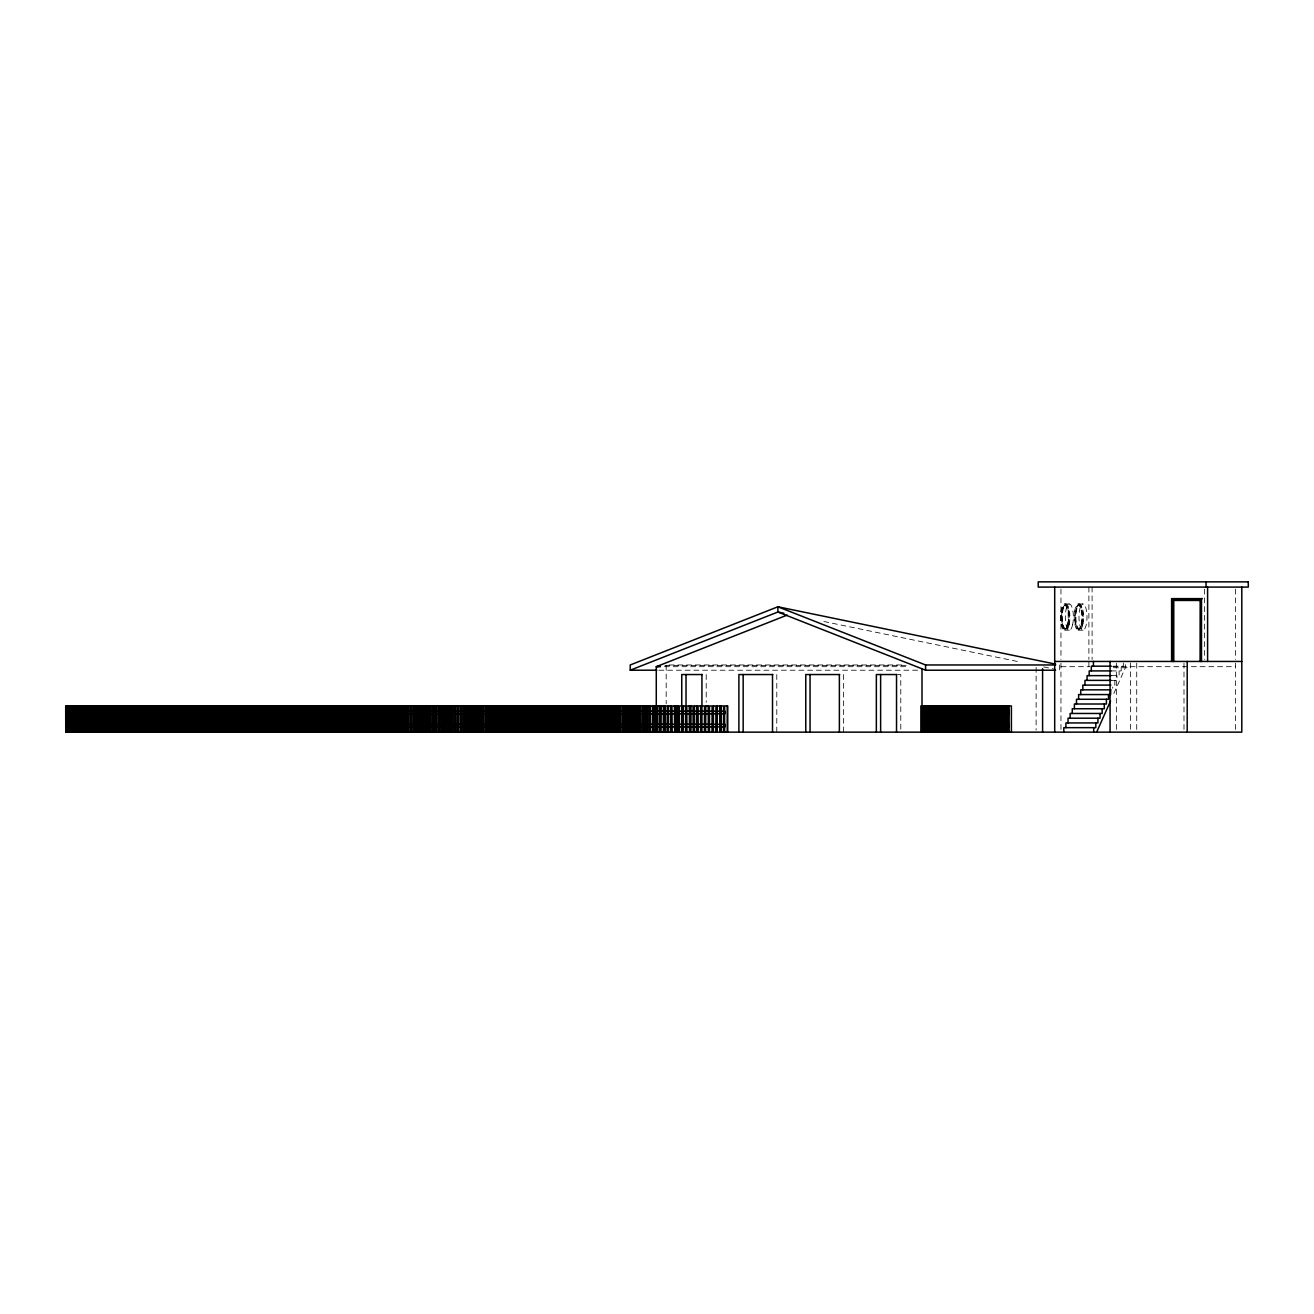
<?xml version="1.0" encoding="UTF-8"?>
<svg xmlns="http://www.w3.org/2000/svg" width="1314" height="1314" viewBox="0 0 1314 1314"><rect width="100%" height="100%" fill="white"/><g stroke="black" fill="none" stroke-linecap="round" stroke-linejoin="round"><path stroke-width="0.75" stroke-dasharray="5 3.75" d="M1113.878 693.496L1125.359 667.742L1125.359 661.451M664.933 665.508L907.35 665.344M1064.619 603.997L1069.35 603.997M1078.252 603.997L1082.999 603.997A13.091 4.024 -90 0 1 1086.464 623.624A13.091 4.024 -90 0 1 1079.517 623.624A13.091 4.024 -90 0 1 1082.999 603.997M1064.619 605.294A11.777 3.614 -90 0 1 1067.756 622.967A11.777 3.614 -90 0 1 1061.482 622.967A11.777 3.614 -90 0 1 1064.619 605.294L1065.868 605.294A11.777 3.614 -90 0 1 1068.988 622.967A11.777 3.614 -90 0 1 1062.73 622.967A11.777 3.614 -90 0 1 1065.868 605.294M1078.252 605.294L1079.5 605.294A11.777 3.614 -90 0 1 1082.637 622.967A11.777 3.614 -90 0 1 1076.363 622.967A11.777 3.614 -90 0 1 1079.5 605.294M1064.619 628.864L1065.868 628.864M1078.252 628.864L1079.5 628.864M1064.619 630.178L1069.35 630.178M1078.252 630.178L1082.999 630.178M669.072 664.966L904.229 664.966M1113.237 666.182L1123.322 666.182L1123.322 663.028M664.457 666.691L905.642 666.691M1060.956 666.691L1089.635 666.691M1112.597 666.691L1235.521 666.691M1113.401 667.742L1130.467 667.742M658.856 670.206L920.588 670.206M1111.118 670.912L1121.203 670.912L1121.203 666.182M897.938 674.542L900.78 674.542L900.78 732.144M1111.003 675.642L1119.101 675.642L1119.101 670.912M1111.003 680.373L1116.982 680.373L1116.982 675.642M823.862 621.506L1019.68 661.944M1043.645 666.904L1055.635 669.384M1235.521 589.115L1235.521 659.447M1235.521 663.192L1235.521 730.124M1204.38 589.115L1204.38 659.447M1183.996 663.192L1183.996 730.124M1136.725 663.192L1136.725 730.124M1130.467 663.028L1130.467 730.124M1116.342 663.192L1116.342 730.124M1114.863 680.373L1114.863 685.103L1112.744 685.103L1112.744 688.257M1092.098 587.095L1092.098 659.447M1088.895 587.095L1088.895 659.447M1088.895 661.451L1088.895 667.512M1060.956 589.115L1060.956 659.447M1060.956 663.192L1060.956 730.124M1059.642 664.966L1059.642 670.206M1036.122 667.381L1036.122 730.108M843.637 674.542L843.637 732.144M776.788 674.542L776.788 732.144M706.209 674.542L706.209 702.349M666.182 665.344L666.182 703.795M1068.233 623.723A11.777 3.614 -90 0 0 1065.506 605.327A11.777 3.614 -90 0 0 1061.975 622.195A11.777 3.614 -90 0 0 1068.233 623.723M1067.904 624.626A13.091 4.024 -90 0 0 1064.981 604.046A13.091 4.024 -90 0 0 1060.973 622.59A13.091 4.024 -90 0 0 1067.904 624.626M1069.153 624.626A13.091 4.024 -90 0 0 1066.229 604.046A13.091 4.024 -90 0 0 1062.221 622.59A13.091 4.024 -90 0 0 1069.153 624.626M1081.865 623.723A11.777 3.614 -90 0 0 1079.155 605.327A11.777 3.614 -90 0 0 1075.624 622.195A11.777 3.614 -90 0 0 1081.865 623.723M1081.537 624.626A13.091 4.024 -90 0 0 1078.613 604.046A13.091 4.024 -90 0 0 1074.606 622.59A13.091 4.024 -90 0 0 1081.537 624.626M1081.208 623.871A11.777 3.614 -90 0 0 1078.58 605.343A11.777 3.614 -90 0 0 1074.967 622.031A11.777 3.614 -90 0 0 1081.208 623.871M1082.982 623.624A13.091 4.024 -90 0 0 1079.5 603.997A13.091 4.024 -90 0 0 1076.018 623.624A13.091 4.024 -90 0 0 1082.982 623.624M1072.635 624.626A13.091 4.024 -90 0 0 1069.711 604.046A13.091 4.024 -90 0 0 1065.703 622.59A13.091 4.024 -90 0 0 1072.635 624.626"/><path stroke-width="1.5" d="M1096.664 732.144L1110.593 700.855M1055.635 664.145L777.904 606.772L630.227 664.966L630.227 670.206L777.904 612.012L783.9 613.244M787.234 615.067L656.277 666.691L656.277 705.552M659.989 666.182L656.277 666.691L660.367 666.691M1202.31 598.626L1171.612 598.626L1171.612 661.451M1201.062 599.923L1172.86 599.923L1172.86 661.451M1200.405 600.449L1173.763 600.449L1173.763 661.451M1054.699 661.451L1241.796 661.451M1055.569 670.206L925.582 670.206L777.904 612.012L777.904 606.772L925.582 664.966L1055.569 664.966M1111.365 666.182L1091.31 666.182L1091.31 670.912M630.227 670.206L656.803 670.206M1111.25 670.912L1089.191 670.912L1089.191 675.642M702.169 674.542L681.752 674.542L681.752 732.144M772.829 674.542L738.895 674.542L738.895 732.144M839.695 674.542L805.778 674.542L805.778 732.144M896.756 674.542L876.356 674.542L876.356 732.144M1111.118 675.642L1087.072 675.642L1087.072 680.373M1111.003 680.373L1084.97 680.373L1084.97 685.103M1110.872 685.103L1082.851 685.103L1082.851 689.834M1110.757 689.834L1080.732 689.834L1080.732 694.564M283.446 705.963L268.286 705.963L268.286 732.144L283.446 732.144M307.821 705.963L318.481 705.963L318.481 732.144L307.821 732.144M338.716 705.963L341.377 705.963M377.348 705.963L380.009 705.963L379.927 732.144M395.465 705.963L392.787 705.963L392.886 732.144M408.243 705.963L410.921 705.963M423.699 705.963L426.36 705.963L426.278 732.144M461.132 705.963L458.356 705.963L458.356 732.144L461.132 732.144M473.911 705.963L476.588 705.963M492.027 732.144L489.366 732.144L489.366 705.963L492.027 705.963M516.402 705.963L519.079 705.963L518.981 732.144L516.402 732.144M527.998 705.963L530.659 705.963M642.677 732.144L642.677 705.963L573.676 705.963L573.676 732.144L1241.796 732.144L1241.796 587.095M646.554 705.963L643.334 705.963L643.334 732.144M661.041 705.963L663.652 705.963L663.652 732.144M674.608 705.963L671.963 705.963L672.16 732.144M681.999 705.963L679.354 705.963L679.519 732.144M689.456 705.963L686.811 705.963L686.959 732.144M694.449 705.963L694.449 732.144L694.301 705.963L696.962 705.963L696.962 732.144M701.857 705.963L704.534 705.963L704.386 732.144M705.651 705.963L708.328 705.963M717.214 705.963L717.214 732.144L717.099 705.963L719.76 705.963M66.85 711.186L724.967 711.186L724.885 713.814L66.85 713.814M1009.103 711.186L923.167 711.186L923.167 713.814L1009.103 713.814M66.85 724.277L724.967 724.277L724.967 726.905L66.85 726.905M1009.103 724.277L923.167 724.277L923.167 726.905L1009.103 726.905M338.716 732.144L341.377 732.144M377.348 732.144L380.009 732.144M392.787 732.144L395.465 732.144M410.921 732.144L408.243 732.144L408.326 705.963L408.342 732.144M426.36 732.144L423.699 732.144L423.896 705.963M441.947 732.144L439.155 732.144L439.155 705.963L441.947 705.963L441.816 732.144M473.911 732.144L476.588 732.144M527.998 732.144L530.659 732.144M539.578 732.144L550.09 732.144L550.09 705.963L539.578 705.963L539.676 732.144M1207.599 587.095L1207.599 661.451M1206.071 581.856L1206.071 587.095M1201.505 598.626L1201.505 661.451M1200.668 599.923L1200.668 661.451M1200.257 599.923L1200.175 661.451M1187.199 661.451L1187.199 732.144M1173.254 599.923L1173.254 661.451M1110.626 689.834L1110.626 694.564L1078.613 694.564L1078.613 699.278M1110.067 661.451L1110.067 732.144M1108.507 694.564L1108.507 699.278L1076.495 699.278L1076.495 704.008M1106.404 699.278L1106.404 704.008L1074.392 704.008L1074.392 708.739M1104.286 704.008L1104.286 708.739L1072.273 708.739L1072.273 713.469M1102.167 708.739L1102.167 713.469L1070.154 713.469L1070.154 718.2M1100.048 713.469L1100.048 718.2L1068.036 718.2L1068.036 722.93M1097.929 718.2L1097.929 722.93L1065.917 722.93L1065.917 727.66M1095.827 722.93L1095.827 727.66L1063.814 727.66L1063.814 732.144M1093.708 727.66L1093.708 732.144M1093.429 661.451L1093.429 666.182M1054.699 587.095L1054.699 732.144M1042.593 668.727L1042.593 732.144M1011.402 732.144L1011.402 705.963L920.868 705.963L920.868 732.144M1009.168 705.963L1009.168 732.144M1008.774 711.186L1008.774 713.814M1008.774 724.277L1008.774 726.905M1008.052 705.963L1008.052 732.144M1007.822 705.963L1007.592 732.144M1006.705 705.963L1006.705 732.144M1006.245 705.963L1006.245 732.144M1006.064 705.963L1006.064 732.144M1005.621 705.963L1005.621 732.144M1004.734 705.963L1004.734 732.144M1004.274 705.963L1004.093 732.144M1003.65 705.963L1003.65 732.144M1002.746 705.963L1002.746 732.144M1002.303 705.963L1002.122 732.144M1001.679 705.963L1001.679 732.144M1000.775 705.963L1000.775 732.144M1000.332 705.963L1000.332 732.144M1000.151 705.963L1000.151 732.144M999.708 705.963L999.708 732.144M998.804 705.963L998.804 732.144M998.361 705.963L998.361 732.144M998.18 705.963L998.18 732.144M997.72 705.963L997.72 732.144M996.833 705.963L996.833 732.144M996.39 705.963L996.39 732.144M996.193 705.963L996.193 732.144M995.749 705.963L995.749 732.144M994.862 705.963L994.862 732.144M994.222 705.963L994.402 732.144M993.778 705.963L993.778 732.144M992.875 705.963L992.875 732.144M992.431 705.963L992.251 732.144M991.807 705.963L991.807 732.144M990.904 705.963L990.904 732.144M990.46 705.963L990.46 732.144M990.28 705.963L990.28 732.144M989.836 705.963L989.836 732.144M988.933 705.963L988.933 732.144M988.489 705.963L988.489 732.144M988.309 705.963L988.309 732.144M987.849 705.963L987.849 732.144M986.962 705.963L986.962 732.144M986.518 705.963L986.518 732.144M986.338 705.963L986.338 732.144M985.878 705.963L985.878 732.144M984.991 705.963L984.991 732.144M984.35 705.963L984.531 732.144M983.907 705.963L983.907 732.144M983.02 705.963L983.02 732.144M982.56 705.963L982.56 732.144M982.379 705.963L982.379 732.144M981.936 705.963L981.936 732.144M981.032 705.963L981.032 732.144M980.589 705.963L980.589 732.144M980.408 705.963L980.408 732.144M979.965 705.963L979.965 732.144M979.061 705.963L979.061 732.144M977.977 705.963L977.977 732.144M977.09 705.963L977.09 732.144M976.647 705.963L976.466 732.144M976.006 705.963L976.006 732.144M975.119 705.963L975.119 732.144M974.479 705.963L974.659 732.144M974.035 705.963L974.035 732.144M973.148 705.963L973.148 732.144M972.689 705.963L972.689 732.144M972.508 705.963L972.508 732.144M972.064 705.963L972.064 732.144M971.161 705.963L971.161 732.144M970.718 705.963L970.718 732.144M970.537 705.963L970.537 732.144M970.093 705.963L970.093 732.144M969.19 705.963L969.19 732.144M968.106 705.963L968.106 732.144M967.219 705.963L967.219 732.144M966.776 705.963L966.595 732.144M966.135 705.963L966.135 732.144M965.248 705.963L965.248 732.144M964.607 705.963L964.788 732.144M964.164 705.963L964.164 732.144M963.277 705.963L963.277 732.144M962.817 705.963L962.817 732.144M962.636 705.963L962.636 732.144M962.193 705.963L962.193 732.144M961.29 705.963L961.29 732.144M960.846 705.963L960.846 732.144M960.665 705.963L960.665 732.144M960.222 705.963L960.222 732.144M959.319 705.963L959.319 732.144M958.875 705.963L958.875 732.144M958.694 705.963L958.694 732.144M958.251 705.963L958.251 732.144M957.348 705.963L957.348 732.144M956.904 705.963L956.723 732.144M956.264 705.963L956.264 732.144M955.377 705.963L955.377 732.144M954.752 705.963L954.933 732.144M954.293 705.963L954.293 732.144M953.406 705.963L953.406 732.144M952.322 705.963L952.322 732.144M951.418 705.963L951.418 732.144M950.975 705.963L950.975 732.144M950.794 705.963L950.794 732.144M950.351 705.963L950.351 732.144M949.447 705.963L949.447 732.144M949.004 705.963L949.004 732.144M948.823 705.963L948.823 732.144M948.38 705.963L948.38 732.144M947.476 705.963L947.476 732.144M947.033 705.963L946.852 732.144M946.392 705.963L946.392 732.144M945.505 705.963L945.505 732.144M945.062 705.963L945.062 732.144M944.881 705.963L944.881 732.144M944.421 705.963L944.421 732.144M943.534 705.963L943.534 732.144M942.45 705.963L942.45 732.144M941.563 705.963L941.563 732.144M941.103 705.963L941.103 732.144M940.923 705.963L940.923 732.144M940.479 705.963L940.479 732.144M939.576 705.963L939.576 732.144M939.132 705.963L938.952 732.144M938.508 705.963L938.508 732.144M937.605 705.963L937.605 732.144M936.981 705.963L937.161 732.144M936.521 705.963L936.521 732.144M935.634 705.963L935.634 732.144M935.19 705.963L935.19 732.144M935.01 705.963L935.01 732.144M934.55 705.963L934.55 732.144M933.663 705.963L933.663 732.144M933.203 705.963L933.203 732.144M933.022 705.963L933.022 732.144M932.579 705.963L932.579 732.144M931.692 705.963L931.692 732.144M931.232 705.963L931.232 732.144M931.051 705.963L931.051 732.144M930.608 705.963L930.608 732.144M929.704 705.963L929.704 732.144M929.261 705.963L929.08 732.144M928.637 705.963L928.637 732.144M927.733 705.963L927.733 732.144M927.109 705.963L927.29 732.144M926.649 705.963L926.649 732.144M925.762 705.963L925.762 732.144M925.582 664.966L925.582 670.206M925.319 705.963L925.319 732.144M925.138 705.963L925.138 732.144M924.678 705.963L924.678 732.144M923.791 705.963L923.791 732.144M923.331 705.963L923.331 732.144M922.214 705.963L922.214 732.144M922.001 668.727L922.001 732.144M896.526 674.542L896.526 732.144M880.626 674.542L880.626 732.144M839.367 674.542L839.367 732.144M810.048 674.542L810.048 732.144M772.517 674.542L772.517 732.144M743.166 674.542L743.166 732.144M727.759 732.144L727.759 705.963L724.638 705.963L724.638 732.144M727.2 705.963L727.2 732.144M723.472 732.144L723.587 705.963L720.91 705.963L720.91 732.144M721.025 705.963L721.025 732.144M719.645 705.963L719.76 732.144M715.818 732.144L715.949 705.963L713.272 705.963L713.272 732.144M713.403 705.963L713.403 732.144M712.007 732.144L712.122 705.963L709.461 705.963L709.461 732.144M708.197 705.963L708.328 732.144M705.799 705.963L705.651 732.144M701.939 674.542L701.939 732.144M700.74 732.144L700.74 705.963L698.079 705.963L698.227 732.144M700.592 705.963L700.592 732.144M696.814 705.963L696.814 732.144M693.184 732.144L693.036 705.963L690.54 705.963L690.54 732.144M690.688 705.963L690.688 732.144M689.308 705.963L689.456 732.144M686.023 674.542L686.023 732.144M685.727 732.144L685.727 705.963L683.083 705.963L683.083 732.144M685.563 705.963L685.563 732.144M683.247 705.963L683.247 732.144M681.835 705.963L681.999 732.144M678.303 732.144L678.303 705.963L675.659 705.963L675.659 732.144M678.123 705.963L678.123 732.144M675.823 705.963L675.823 732.144M674.427 705.963L674.608 732.144M670.928 732.144L670.928 705.963L668.3 705.963L668.3 732.144M670.748 705.963L670.748 732.144M668.498 705.963L668.498 732.144M667.085 732.144L667.282 705.963L664.654 705.963L664.654 732.144M664.851 705.963L664.851 732.144M663.439 705.963L663.439 732.144M661.238 705.963L661.041 732.144M660.039 732.144L660.039 705.963L646.817 705.963L646.817 732.144M659.825 705.963L659.825 732.144M657.657 705.963L657.657 732.144M657.443 705.963L657.443 732.144M656.458 705.963L656.458 732.144M656.244 705.963L656.244 732.144M654.75 705.963L654.963 732.144M654.273 705.963L654.175 732.144L654.093 705.963M653.863 705.963L653.863 732.144M652.91 705.963L652.91 732.144M652.68 705.963L652.68 732.144M650.414 705.963L650.561 732.144M650.331 705.963L650.315 732.144M649.395 705.963L649.395 732.144M649.149 705.963L649.149 732.144M647.046 705.963L647.046 732.144M645.897 705.963L645.897 732.144M645.65 705.963L645.65 732.144M643.975 705.963L643.876 732.144M643.581 705.963L643.581 732.144M642.595 705.963L642.447 732.144M642.185 705.963L642.185 732.144M640.164 705.963L640.164 732.144M639.902 705.963L639.902 732.144M639.212 705.963L639.31 732.144M638.998 705.963L639.015 732.144M638.752 705.963L638.785 732.144M638.489 705.963L638.292 732.144M638.144 705.963L638.029 732.144M636.748 705.963L636.748 732.144M636.485 705.963L636.485 732.144M635.664 705.963L635.664 732.144M635.385 705.963L635.385 732.144M633.989 705.963L633.989 732.144L633.759 705.963M633.43 732.144L633.463 705.963L633.151 732.144M633.052 705.963L633.052 732.144M632.543 705.963L632.773 732.144M632.33 705.963L632.33 732.144M632.034 705.963L632.067 732.144M631.82 705.963L631.837 732.144M631.574 705.963L631.574 732.144M630.129 705.963L630.129 732.144M629.849 705.963L629.849 732.144M629.045 705.963L629.045 732.144M628.749 705.963L628.749 732.144M627.386 705.963L627.386 732.144M627.172 705.963L627.172 732.144M626.877 705.963L626.877 732.144L626.581 705.963M626.269 705.963L626.482 732.144M625.973 705.963L625.973 732.144M625.858 705.963L625.809 732.144M625.546 705.963L625.513 732.144M625.349 705.963L625.349 732.144M624.906 705.963L625.037 732.144M623.69 705.963L623.69 732.144M623.378 705.963L623.378 732.144M622.639 705.963L622.639 732.144M622.327 705.963L622.327 732.144M620.553 705.963L620.553 732.144M620.241 705.963L620.241 732.144M619.83 705.963L619.83 732.144M619.535 732.144L619.485 705.963L619.206 732.144M618.976 705.963L618.976 732.144M618.763 705.963L618.763 732.144M618.401 705.963L618.401 732.144M618.253 705.963L618.253 732.144M617.892 705.963L617.892 732.144M617.679 705.963L617.498 732.144M617.301 705.963L617.301 732.144M617.169 705.963L617.169 732.144M616.808 705.963L616.808 732.144M616.512 705.963L616.562 732.144M615.691 705.963L615.691 732.144M614.525 705.963L614.525 732.144M614.18 705.963L614.18 732.144M613.539 705.963L613.539 732.144M613.178 705.963L613.178 732.144M611.601 705.963L611.601 732.144M611.24 705.963L611.24 732.144M610.665 705.963L610.665 732.144M610.287 705.963L610.287 732.144M608.776 705.963L608.776 732.144M608.415 705.963L608.415 732.144M607.856 705.963L607.856 732.144M607.479 705.963L607.479 732.144M606.033 705.963L606.033 732.144M605.655 705.963L605.655 732.144M605.13 705.963L605.13 732.144M604.752 705.963L604.752 732.144M603.372 705.963L603.372 732.144M602.995 705.963L602.995 732.144M602.518 705.963L602.518 732.144M602.108 705.963L602.108 732.144M600.827 705.963L600.827 732.144M600.416 705.963L600.416 732.144M600.022 705.963L600.022 732.144M599.611 705.963L599.611 732.144M598.396 705.963L598.396 732.144M597.985 705.963L597.985 732.144M597.607 705.963L597.607 732.144M597.18 705.963L597.18 732.144M596.063 705.963L596.063 732.144M595.636 705.963L595.636 732.144M595.324 705.963L595.324 732.144M594.881 705.963L594.881 732.144M593.846 705.963L593.846 732.144M593.419 705.963L593.419 732.144L593.14 705.963M592.942 705.963L592.942 732.144M592.811 705.963L592.696 732.144M592.433 705.963L592.433 732.144M592.203 705.963L592.203 732.144M591.76 705.963L591.76 732.144M591.316 705.963L591.316 732.144M591.086 705.963L591.086 732.144M590.61 705.963L590.627 732.144M590.249 705.963L590.249 732.144M590.035 705.963L590.035 732.144M589.789 705.963L589.674 732.144M589.526 705.963L589.329 732.144L589.181 705.963M588.984 705.963L588.984 732.144M588.475 705.963L588.688 732.144M587.933 705.963L588.13 732.144M586.882 705.963L586.882 732.144M586.225 705.963L586.225 732.144M585.206 705.963L585.206 732.144M584.648 705.963L584.648 732.144M584.139 705.963L584.172 732.144M583.662 705.963L583.662 732.144M583.186 705.963L583.186 732.144M582.25 705.963L582.25 732.144M581.872 705.963L581.872 732.144M581.379 705.963L581.478 732.144M580.969 705.963L580.969 732.144M580.689 705.963L580.689 732.144M580.328 705.963L580.328 732.144M580.197 705.963L580.197 732.144M579.835 705.963L579.835 732.144M579.638 705.963L579.638 732.144M579.326 705.963L579.326 732.144M579.146 705.963L579.146 732.144M578.817 705.963L578.718 732.144M578.439 705.963L578.439 732.144M578.209 705.963L578.209 732.144M577.914 705.963L577.914 732.144M577.667 705.963L577.667 732.144M577.404 705.963L577.404 732.144M577.027 705.963L577.224 732.144M576.715 705.963L576.715 732.144M576.501 705.963L576.501 732.144M575.614 705.963L575.68 732.144M575.45 705.963L575.565 732.144M575.318 705.963L575.236 732.144M574.941 705.963L574.924 732.144M574.349 705.963L574.448 732.144M574.087 705.963L574.087 732.144M572.871 705.963L573.052 732.144M571.639 705.963L571.639 732.144M571.229 705.963L571.229 732.144M570.818 705.963L570.818 732.144M570.49 705.963L570.572 732.144M569.159 705.963L569.159 732.144M568.748 705.963L568.748 732.144M568.321 705.963L568.321 732.144M567.927 705.963L567.927 732.144M566.646 705.963L566.646 732.144M565.398 705.963L565.398 732.144M564.1 705.963L564.1 732.144M563.706 705.963L563.706 732.144M563.246 705.963L563.246 732.144M562.852 705.963L562.852 732.144M561.538 705.963L561.538 732.144M561.127 705.963L561.127 732.144M560.667 705.963L560.667 732.144M560.273 705.963L560.273 732.144M558.926 705.963L558.926 732.144M557.662 705.963L557.662 732.144M556.298 705.963L556.298 732.144M555.921 705.963L555.921 732.144M555.428 705.963L555.428 732.144M555.034 705.963L555.034 732.144M553.654 705.963L553.654 732.144M553.26 705.963L553.26 732.144M552.751 705.963L552.751 732.144M552.373 705.963L552.373 732.144M550.977 705.963L550.977 732.144M549.712 705.963L549.712 732.144M548.283 705.963L548.283 732.144M547.905 705.963L547.905 732.144M547.363 705.963L547.363 732.144M546.985 705.963L546.985 732.144M545.54 705.963L545.54 732.144M545.162 705.963L545.162 732.144M544.62 705.963L544.62 732.144M544.259 705.963L544.259 732.144M543.438 705.963L543.536 732.144M542.781 705.963L542.781 732.144M542.419 705.963L542.255 732.144L542.156 705.963M541.861 705.963L541.861 732.144M541.483 705.963L541.483 732.144M540.005 705.963L540.005 732.144M538.707 705.963L538.707 732.144M537.196 705.963L537.196 732.144M536.835 705.963L536.835 732.144M536.276 705.963L536.276 732.144M535.915 705.963L535.915 732.144L535.718 705.963M534.387 705.963L534.387 732.144M534.026 705.963L534.026 732.144M533.435 705.963L533.435 732.144M533.073 705.963L533.073 732.144M531.529 705.963L531.529 732.144M530.577 705.963L530.577 732.144M530.232 705.963L530.232 732.144M528.671 705.963L528.671 732.144M528.31 705.963L528.31 732.144M527.357 705.963L527.357 732.144M525.781 705.963L525.781 732.144M525.436 705.963L525.436 732.144M524.812 705.963L524.812 732.144M524.467 705.963L524.467 732.144M522.873 705.963L522.841 732.144M522.529 705.963L522.529 732.144M521.904 705.963L521.904 732.144M521.559 705.963L521.559 732.144M519.95 705.963L519.95 732.144M518.619 705.963L518.619 732.144M517.01 705.963L517.01 732.144M516.665 705.963L516.665 732.144M515.679 705.963L515.679 732.144M514.053 705.963L514.053 732.144M513.708 705.963L513.708 732.144M513.051 705.963L513.051 732.144M512.641 705.963L512.706 732.144M512.542 705.963L512.542 732.144M511.343 705.963L511.343 732.144M511.064 705.963L511.261 732.144M510.719 705.963L510.719 732.144M510.062 705.963L510.062 732.144M509.733 705.963L509.733 732.144M508.075 705.963L508.075 732.144M507.73 705.963L507.73 732.144M507.073 705.963L507.073 732.144M506.728 705.963L506.728 732.144M505.052 705.963L505.052 732.144M503.722 705.963L503.722 732.144M502.03 705.963L502.03 732.144M501.702 705.963L501.702 732.144M501.045 705.963L501.012 732.144M500.683 705.963L500.683 732.144M498.992 705.963L498.992 732.144M498.663 705.963L498.663 732.144M497.973 705.963L497.973 732.144M497.645 705.963L497.645 732.144M495.936 705.963L495.936 732.144M495.608 705.963L495.608 732.144M494.918 705.963L494.918 732.144M494.59 705.963L494.59 732.144M493.226 705.963L493.325 732.144M492.865 705.963L492.865 732.144M491.847 705.963L491.945 732.144M491.518 705.963L491.518 732.144M489.793 705.963L489.793 732.144M489.465 705.963L489.465 732.144M488.447 705.963L488.447 732.144M488.167 705.963L488.167 732.144M486.706 705.963L486.706 732.144M486.377 705.963L486.377 732.144M485.671 705.963L485.671 732.144M485.359 705.963L485.359 732.144M483.618 705.963L483.618 732.144M483.289 705.963L483.289 732.144M482.583 705.963L482.583 732.144M482.254 705.963L482.254 732.144M480.513 705.963L480.513 732.144M480.185 705.963L480.185 732.144M479.479 705.963L479.479 732.144M479.167 705.963L479.167 732.144M477.409 705.963L477.409 732.144M476.374 705.963L476.374 732.144M476.046 705.963L476.046 732.144M474.288 705.963L474.288 732.144M473.976 705.963L474.009 732.144M472.941 732.144L472.728 705.963L472.629 732.144M471.168 705.963L471.168 732.144M470.855 705.963L470.855 732.144M470.133 705.963L470.133 732.144M469.821 705.963L469.821 732.144M468.047 705.963L468.047 732.144M467.735 705.963L467.735 732.144M467.012 705.963L467.012 732.144M466.7 705.963L466.7 732.144M466.289 705.963L466.191 732.144M464.992 705.963L464.893 732.144M464.614 705.963L464.614 732.144M463.891 705.963L463.891 732.144M463.579 705.963L463.579 732.144M461.805 705.963L461.805 732.144M460.754 705.963L460.754 732.144M460.442 705.963L460.442 732.144M458.668 705.963L458.553 732.144M457.305 705.963L457.173 732.144M455.531 705.963L455.531 732.144M455.219 705.963L455.219 732.144M454.496 705.963L454.496 732.144M454.184 705.963L454.184 732.144M452.394 705.963L452.394 732.144M452.082 705.963L452.082 732.144M451.359 705.963L451.359 732.144M451.047 705.963L451.047 732.144M450.833 705.963L450.833 732.144M450.735 705.963L450.735 732.144M449.536 705.963L449.454 732.144M449.257 705.963L449.257 732.144M448.945 705.963L448.945 732.144M448.222 705.963L448.222 732.144M447.91 705.963L447.91 732.144M446.136 705.963L446.136 732.144M445.807 705.963L445.807 732.144M445.085 705.963L445.085 732.144M444.773 705.963L444.773 732.144M441.635 705.963L441.718 732.144M439.862 705.963L439.862 732.144M439.549 705.963L439.549 732.144M438.498 705.963L438.498 732.144M436.724 705.963L436.724 732.144M436.412 705.963L436.412 732.144M435.673 705.963L435.673 732.144M435.361 705.963L435.361 732.144M433.587 705.963L433.587 732.144M433.275 705.963L433.275 732.144M432.552 705.963L432.552 732.144M432.224 705.963L432.224 732.144M430.466 705.963L430.466 732.144M430.138 705.963L430.138 732.144M429.415 705.963L429.415 732.144M429.103 705.963L429.103 732.144M427.559 705.963L427.658 732.144M427.329 705.963L427.329 732.144M425.966 705.963L425.966 732.144M424.208 705.963L424.208 732.144M422.845 705.963L422.845 732.144M422.5 705.963L422.5 732.144M421.088 705.963L421.088 732.144M420.776 705.963L420.776 732.144M420.053 705.963L420.053 732.144M419.724 705.963L419.724 732.144M417.967 705.963L417.967 732.144M417.655 705.963L417.655 732.144M416.932 705.963L416.932 732.144M416.604 705.963L416.604 732.144M416.062 705.963L416.062 732.144M415.98 705.963L415.98 732.144M414.846 705.963L414.846 732.144M414.534 705.963L414.534 732.144M413.811 705.963L413.811 732.144M413.499 705.963L413.499 732.144M411.742 705.963L411.742 732.144M410.707 705.963L410.707 732.144M410.395 705.963L410.395 732.144M408.638 705.963L408.638 732.144M407.291 705.963L407.291 732.144M407.061 705.963L407.061 732.144M406.962 705.963L406.962 732.144M405.55 705.963L405.55 732.144M405.221 705.963L405.221 732.144M404.515 705.963L404.515 732.144M404.186 705.963L404.186 732.144M402.445 705.963L402.445 732.144M402.133 705.963L402.133 732.144M401.427 705.963L401.427 732.144M401.099 705.963L401.099 732.144M400.622 705.963L400.524 732.144M399.357 705.963L399.325 732.144L399.045 705.963M398.339 705.963L398.339 732.144M398.011 705.963L398.011 732.144M396.286 705.963L396.286 732.144M395.251 705.963L395.251 732.144M394.939 705.963L394.939 732.144M393.215 705.963L393.215 732.144M391.851 705.963L391.851 732.144M391.605 705.963L391.506 732.144M390.143 705.963L390.143 732.144M389.815 705.963L389.815 732.144M389.026 705.963L389.125 732.144M388.796 705.963L388.796 732.144M387.088 705.963L387.088 732.144M386.759 705.963L386.759 732.144M386.07 705.963L386.07 732.144M385.741 705.963L385.741 732.144M384.033 705.963L384.033 732.144L383.704 705.963M383.015 705.963L383.015 732.144M382.686 705.963L382.686 732.144M381.306 732.144L381.306 705.963L380.994 732.144M379.647 705.963L379.647 732.144M377.956 705.963L377.956 732.144M377.611 705.963L377.611 732.144M376.609 705.963L376.609 732.144M374.917 705.963L374.917 732.144M374.589 705.963L374.589 732.144M373.915 705.963L373.915 732.144M373.587 705.963L373.587 732.144M371.911 705.963L371.911 732.144M371.566 705.963L371.566 732.144M370.909 705.963L370.909 732.144M370.564 705.963L370.564 732.144M368.889 705.963L368.889 732.144M368.561 705.963L368.561 732.144M367.904 705.963L367.904 732.144M367.559 705.963L367.559 732.144M365.9 705.963L365.9 732.144M364.569 705.963L364.569 732.144M362.91 705.963L362.91 732.144M362.565 705.963L362.565 732.144M361.892 705.963L361.908 732.144M361.58 705.963L361.58 732.144M360.611 705.963L360.693 732.144M359.921 705.963L359.921 732.144M359.593 705.963L359.593 732.144M358.936 705.963L358.936 732.144M358.591 705.963L358.591 732.144M358.131 705.963L358.131 732.144M356.965 705.963L356.965 732.144M356.62 705.963L356.62 732.144M355.979 705.963L355.979 732.144M355.634 705.963L355.634 732.144M353.992 705.963L353.992 732.144M352.678 705.963L352.678 732.144M351.052 705.963L351.052 732.144M350.707 705.963L350.707 732.144M350.395 705.963L350.296 732.144M350.066 705.963L350.066 732.144M349.721 705.963L349.721 732.144M349.113 705.963L349.015 732.144M348.111 705.963L348.111 732.144M347.767 705.963L347.767 732.144M347.142 705.963L347.142 732.144M346.781 705.963L346.781 732.144M346.535 705.963L346.535 732.144M346.436 705.963L346.436 732.144M345.188 705.963L345.188 732.144M344.843 705.963L344.843 732.144M344.235 705.963L344.235 732.144M343.874 705.963L343.874 732.144M342.281 705.963L342.281 732.144M341.312 705.963L341.312 732.144M340.967 705.963L340.967 732.144M339.373 705.963L339.373 732.144M339.028 705.963L339.028 732.144M338.059 705.963L338.059 732.144M336.483 705.963L336.483 732.144M336.138 705.963L336.138 732.144M335.53 705.963L335.53 732.144M335.169 705.963L335.169 732.144M334.955 705.963L334.856 732.144M333.247 705.963L333.247 732.144M332.639 705.963L332.639 732.144M332.294 705.963L332.294 732.144M330.734 705.963L330.734 732.144M329.42 705.963L329.42 732.144M327.876 705.963L327.876 732.144M327.514 705.963L327.514 732.144M326.94 705.963L326.94 732.144M326.578 705.963L326.578 732.144M325.034 705.963L325.034 732.144M324.673 705.963L324.673 732.144M324.098 705.963L324.098 732.144M323.737 705.963L323.737 732.144M322.209 705.963L322.209 732.144M321.848 705.963L321.848 732.144M321.289 705.963L321.289 732.144M320.912 705.963L320.912 732.144M319.499 705.963L319.401 732.144M318.202 705.963L318.119 732.144M316.608 705.963L316.608 732.144M316.247 705.963L316.247 732.144M315.672 705.963L315.541 732.144M315.294 705.963L315.294 732.144M314.26 705.963L314.342 732.144M313.8 705.963L313.8 732.144M313.438 705.963L313.438 732.144M312.88 705.963L312.88 732.144M312.518 705.963L312.518 732.144M311.04 705.963L311.04 732.144M310.662 705.963L310.662 732.144M310.104 705.963L310.104 732.144M309.743 705.963L309.743 732.144M308.264 705.963L308.264 732.144M307.903 705.963L307.903 732.144M306.983 705.963L306.983 732.144M305.521 705.963L305.521 732.144M305.16 705.963L305.16 732.144M304.618 705.963L304.618 732.144M304.24 705.963L304.24 732.144M302.795 705.963L302.795 732.144M302.417 705.963L302.417 732.144M301.892 705.963L301.892 732.144M301.514 705.963L301.514 732.144M300.085 705.963L300.085 732.144M298.804 705.963L298.804 732.144M297.375 705.963L297.375 732.144M296.997 705.963L296.997 732.144M296.488 705.963L296.488 732.144M296.093 705.963L296.093 732.144M294.697 705.963L294.697 732.144M294.303 705.963L294.303 732.144M293.794 705.963L293.794 732.144M293.416 705.963L293.416 732.144M292.02 705.963L292.02 732.144M290.755 705.963L290.755 732.144M289.359 705.963L289.359 732.144M288.981 705.963L288.981 732.144M288.489 705.963L288.489 732.144M288.095 705.963L288.095 732.144M286.715 705.963L286.715 732.144M286.337 705.963L286.337 732.144M285.844 705.963L285.844 732.144M285.45 705.963L285.45 732.144M284.103 705.963L284.103 732.144M283.249 705.963L283.249 732.144M282.855 705.963L282.855 732.144M281.508 705.963L281.508 732.144M281.114 705.963L281.114 732.144M280.638 705.963L280.638 732.144M280.243 705.963L280.243 732.144M278.913 705.963L278.913 732.144M278.519 705.963L278.519 732.144M278.042 705.963L278.042 732.144M277.648 705.963L277.648 732.144M276.334 705.963L276.334 732.144M275.94 705.963L275.94 732.144M275.464 705.963L275.464 732.144M275.069 705.963L275.069 732.144M273.772 705.963L273.772 732.144M273.361 705.963L273.361 732.144M272.918 705.963L272.918 732.144M272.507 705.963L272.507 732.144M271.21 705.963L271.21 732.144M270.815 705.963L270.815 732.144M270.372 705.963L270.372 732.144M269.978 705.963L269.978 732.144M268.68 705.963L268.68 732.144M267.448 705.963L267.448 732.144M266.167 705.963L266.167 732.144M265.773 705.963L265.773 732.144M265.346 705.963L265.346 732.144M264.935 705.963L264.935 732.144M263.671 705.963L263.671 732.144M263.276 705.963L263.276 732.144M262.849 705.963L262.849 732.144M262.439 705.963L262.439 732.144M261.19 705.963L261.19 732.144M259.958 705.963L259.958 732.144M258.727 705.963L258.727 732.144M258.316 705.963L258.316 732.144M257.922 705.963L257.922 732.144M257.692 705.963L257.511 732.144M256.279 705.963L256.312 732.144M255.869 705.963L255.869 732.144M255.474 705.963L255.474 732.144M255.064 705.963L255.064 732.144M253.865 705.963L253.865 732.144M252.633 705.963L252.633 732.144M251.45 705.963L251.45 732.144M251.04 705.963L251.04 732.144M250.645 705.963L250.645 732.144M250.235 705.963L250.235 732.144M249.052 705.963L249.052 732.144M248.642 705.963L248.642 732.144M248.264 705.963L248.264 732.144M247.837 705.963L247.837 732.144M246.671 705.963L246.671 732.144M246.26 705.963L246.26 732.144M245.899 705.963L245.899 732.144M245.472 705.963L245.472 732.144M244.716 705.963L244.815 732.144M244.322 705.963L244.322 732.144M243.895 705.963L243.895 732.144M243.533 705.963L243.533 732.144M243.123 705.963L243.123 732.144M241.973 705.963L241.973 732.144M240.774 705.963L240.774 732.144M239.657 705.963L239.657 732.144M239.23 705.963L239.23 732.144M238.885 705.963L238.885 732.144M238.458 705.963L238.458 732.144M237.358 705.963L237.358 732.144M236.931 705.963L236.931 732.144M236.586 705.963L236.586 732.144M236.159 705.963L236.159 732.144M235.075 705.963L235.075 732.144M234.516 705.963L234.648 732.144M234.319 705.963L234.418 732.144M233.892 705.963L233.892 732.144M232.808 705.963L232.808 732.144M232.381 705.963L232.381 732.144M232.036 705.963L232.036 732.144M231.609 705.963L231.609 732.144M230.541 705.963L230.541 732.144M229.359 705.963L229.359 732.144M228.308 705.963L228.308 732.144M227.88 705.963L227.88 732.144M227.568 705.963L227.568 732.144M227.125 705.963L227.125 732.144M226.09 705.963L226.09 732.144M225.647 705.963L225.647 732.144M225.351 705.963L225.351 732.144M224.924 705.963L224.924 732.144M223.889 705.963L223.889 732.144M223.446 705.963L223.446 732.144M223.166 705.963L223.166 732.144M222.723 705.963L222.723 732.144M221.705 705.963L221.705 732.144M221.278 705.963L221.278 732.144M220.982 705.963L220.982 732.144M220.555 705.963L220.555 732.144M219.537 705.963L219.537 732.144M219.11 705.963L219.11 732.144M218.83 705.963L218.83 732.144M218.387 705.963L218.387 732.144M217.401 705.963L217.401 732.144M216.958 705.963L216.958 732.144M216.695 705.963L216.695 732.144M216.252 705.963L216.252 732.144M215.266 705.963L215.266 732.144M214.133 705.963L214.133 732.144M213.164 705.963L213.164 732.144M212.72 705.963L212.72 732.144M212.457 705.963L212.457 732.144M212.014 705.963L212.014 732.144M211.078 705.963L211.078 732.144M209.928 705.963L209.928 732.144M208.992 705.963L208.992 732.144M208.548 705.963L208.548 732.144M208.318 705.963L208.318 732.144M207.858 705.963L207.858 732.144M206.939 705.963L206.939 732.144M206.495 705.963L206.495 732.144M206.265 705.963L206.265 732.144M205.822 705.963L205.822 732.144M204.902 705.963L204.902 732.144M204.458 705.963L204.458 732.144M204.228 705.963L204.228 732.144M203.604 705.963L203.785 732.144M203.522 705.963L203.522 732.144M202.882 705.963L202.882 732.144M202.438 705.963L202.225 732.144M201.765 705.963L201.765 732.144M200.894 705.963L200.894 732.144M200.434 705.963L200.434 732.144M200.221 705.963L200.221 732.144M199.744 705.963L199.777 732.144M199.662 705.963L199.662 732.144M198.907 705.963L198.907 732.144M198.447 705.963L198.447 732.144M198.25 705.963L198.25 732.144M197.79 705.963L197.79 732.144M196.936 705.963L196.936 732.144M196.492 705.963L196.492 732.144M196.295 705.963L196.295 732.144M195.835 705.963L195.885 732.144M194.998 705.963L194.998 732.144M194.538 705.963L194.538 732.144M194.357 705.963L194.357 732.144M193.897 705.963L193.897 732.144M193.059 705.963L193.059 732.144M192.616 705.963L192.435 732.144M191.975 705.963L191.926 732.144M191.154 705.963L191.154 732.144M190.53 705.963L190.694 732.144M190.07 705.963L190.07 732.144M189.265 705.963L189.265 732.144M188.805 705.963L188.805 732.144M188.641 705.963L188.641 732.144M188.181 705.963L188.181 732.144M187.393 705.963L187.393 732.144M186.309 705.963L186.309 732.144M185.537 705.963L185.537 732.144M184.453 705.963L184.453 732.144M183.697 705.963L183.697 732.144M183.089 705.963L183.237 732.144M182.63 705.963L182.63 732.144M181.874 705.963L181.874 732.144M181.414 705.963L181.414 732.144M181.266 705.963L181.266 732.144M180.806 705.963L180.806 732.144M180.067 705.963L180.067 732.144M179.607 705.963L179.607 732.144M179.476 705.963L179.476 732.144M179 705.963L179 732.144M178.277 705.963L178.277 732.144M177.702 705.963L177.817 732.144M177.226 705.963L177.226 732.144M176.519 705.963L176.519 732.144M176.043 705.963L175.928 732.144M175.468 705.963L175.468 732.144M174.762 705.963L174.762 732.144M174.302 705.963L174.302 732.144M174.187 705.963L174.187 732.144M173.711 705.963L173.711 732.144M173.037 705.963L173.037 732.144M172.463 705.963L172.561 732.144M171.986 705.963L171.986 732.144M171.313 705.963L171.313 732.144M170.754 705.963L170.853 732.144M170.278 705.963L170.278 732.144M169.621 705.963L169.621 732.144M169.145 705.963L169.145 732.144M169.063 705.963L169.063 732.144M168.586 705.963L168.586 732.144M167.946 705.963L167.946 732.144M167.469 705.963L167.469 732.144M167.387 705.963L167.387 732.144M166.911 705.963L166.911 732.144M166.287 705.963L166.287 732.144M165.81 705.963L165.81 732.144M165.728 705.963L165.728 732.144M165.252 705.963L165.252 732.144M164.644 705.963L164.644 732.144M164.168 705.963L164.168 732.144M164.086 705.963L164.086 732.144M163.609 705.963L163.609 732.144M163.002 705.963L163.002 732.144M162.525 705.963L162.525 732.144M162.476 705.963L162.476 732.144M162 705.963L162 732.144M161.392 705.963L161.392 732.144M160.39 705.963L160.39 732.144M159.799 705.963L159.799 732.144M159.323 705.963L159.273 732.144M158.797 705.963L158.797 732.144M158.222 705.963L158.222 732.144M157.746 705.963L157.713 732.144M157.22 705.963L157.22 732.144M156.662 705.963L156.662 732.144M156.152 705.963L156.185 732.144M155.676 705.963L155.676 732.144M155.134 705.963L155.134 732.144M154.609 705.963L154.641 732.144M154.132 705.963L154.132 732.144M153.607 705.963L153.607 732.144M153.097 705.963L153.114 732.144M152.605 705.963L152.605 732.144M152.095 705.963L152.095 732.144M151.603 705.963L151.586 732.144M151.11 705.963L151.11 732.144M150.601 705.963L150.601 732.144M150.108 705.963L150.108 732.144M149.615 705.963L149.615 732.144M149.123 705.963L149.123 732.144M148.63 705.963L148.646 732.144M148.154 705.963L148.154 732.144M147.661 705.963L147.661 732.144M147.184 705.963L147.184 732.144M146.692 705.963L146.692 732.144M146.215 705.963L146.215 732.144M145.739 705.963L145.739 732.144M145.263 705.963L145.263 732.144M144.803 705.963L144.803 732.144M144.31 705.963L144.326 732.144M143.834 705.963L143.834 732.144M143.39 705.963L143.39 732.144M142.914 705.963L142.898 732.144M142.438 705.963L142.438 732.144M141.994 705.963L141.994 732.144M141.501 705.963L141.534 732.144M141.041 705.963L141.041 732.144M140.614 705.963L140.614 732.144M140.155 705.963L140.122 732.144M139.662 705.963L139.662 732.144M139.251 705.963L139.251 732.144M138.758 705.963L138.808 732.144M138.315 705.963L138.315 732.144M137.904 705.963L137.904 732.144M137.412 705.963L137.461 732.144M136.968 705.963L136.968 732.144M136.574 705.963L136.574 732.144M136.081 705.963L136.147 732.144M135.654 705.963L135.654 732.144M135.26 705.963L135.26 732.144M134.767 705.963L134.833 732.144M134.34 705.963L134.34 732.144M133.962 705.963L133.962 732.144M133.043 705.963L133.043 732.144M132.681 705.963L132.681 732.144M132.254 705.963L132.188 732.144M131.761 705.963L131.761 732.144M131.416 705.963L131.416 732.144M130.924 705.963L131.006 732.144M130.497 705.963L130.497 732.144M130.168 705.963L130.168 732.144M129.757 705.963L129.675 732.144M129.248 705.963L129.248 732.144M128.936 705.963L128.936 732.144M128.427 705.963L128.526 732.144M128.016 705.963L128.016 732.144M127.704 705.963L127.704 732.144M127.212 705.963L127.31 732.144M126.801 705.963L126.801 732.144M126.505 705.963L126.505 732.144M125.602 705.963L125.602 732.144M125.306 705.963L125.306 732.144M124.912 705.963L124.814 732.144M124.419 705.963L124.419 732.144M124.14 705.963L124.14 732.144M123.746 705.963L123.746 732.144M123.631 705.963L123.631 732.144M123.253 705.963L123.253 732.144M122.974 705.963L122.974 732.144M122.087 705.963L122.087 732.144M121.824 705.963L121.824 732.144M121.446 705.963L121.446 732.144M121.331 705.963L121.331 732.144M120.954 705.963L120.954 732.144M120.691 705.963L120.691 732.144M120.198 705.963L120.33 732.144M119.82 705.963L119.82 732.144M119.574 705.963L119.574 732.144M119.081 705.963L119.213 732.144M118.703 705.963L118.474 732.144M117.981 705.963L118.112 732.144M117.603 705.963L117.389 732.144M117.028 705.963L116.88 732.144M116.535 705.963L116.535 732.144M116.322 705.963L116.322 732.144M115.813 705.963L115.96 732.144M115.468 705.963L115.468 732.144M115.254 705.963L115.254 732.144M114.909 705.963L114.909 732.144M114.761 705.963L114.761 732.144M114.4 705.963L114.4 732.144M114.219 705.963L114.219 732.144M113.875 705.963L113.875 732.144M113.71 705.963L113.71 732.144M113.365 705.963L113.365 732.144M113.185 705.963L113.185 732.144M112.84 705.963L112.84 732.144M112.675 705.963L112.675 732.144M112.166 705.963L112.331 732.144M111.821 705.963L111.657 732.144M111.329 705.963L111.329 732.144M111.164 705.963L111.164 732.144M110.836 705.963L110.836 732.144M110.655 705.963L110.655 732.144M109.85 705.963L109.85 732.144M109.67 705.963L109.67 732.144M109.193 705.963L109.341 732.144M108.865 705.963L108.865 732.144M108.684 705.963L108.684 732.144M108.372 705.963L108.372 732.144M108.224 705.963L108.224 732.144M107.912 705.963L107.912 732.144M107.732 705.963L107.732 732.144M107.403 705.963L107.288 732.144M106.976 705.963L106.976 732.144M106.779 705.963L106.779 732.144M106.467 705.963L106.467 732.144M106.352 705.963L106.352 732.144M106.04 705.963L106.04 732.144M105.843 705.963L105.843 732.144M105.531 705.963L105.416 732.144M105.12 705.963L105.12 732.144M104.906 705.963L104.906 732.144M104.611 705.963L104.512 732.144M104.217 705.963L104.217 732.144M104.003 705.963L104.003 732.144M103.1 705.963L103.313 732.144M102.738 705.963L102.804 732.144M102.443 705.963L102.443 732.144M102.229 705.963L102.229 732.144M101.868 705.963L101.934 732.144M101.572 705.963L101.572 732.144M101.359 705.963L101.359 732.144M101.063 705.963L100.997 732.144M100.718 705.963L100.718 732.144M100.488 705.963L100.488 732.144M100.209 705.963L100.16 732.144M99.88 705.963L99.88 732.144M99.65 705.963L99.65 732.144M99.371 705.963L99.322 732.144M99.059 705.963L99.059 732.144M98.813 705.963L98.813 732.144M98.534 705.963L98.501 732.144M98.238 705.963L98.238 732.144M97.992 705.963L97.992 732.144M97.696 705.963L97.729 732.144M97.433 705.963L97.433 732.144M97.187 705.963L97.187 732.144M96.924 705.963L96.907 732.144M96.645 705.963L96.645 732.144M96.398 705.963L96.398 732.144M96.136 705.963L96.119 732.144M95.873 705.963L95.873 732.144M95.61 705.963L95.61 732.144M95.347 705.963L95.347 732.144M95.101 705.963L95.101 732.144M94.838 705.963L94.838 732.144M94.592 705.963L94.345 732.144M94.082 705.963L94.082 732.144M93.836 705.963L93.852 732.144M93.606 705.963L93.606 732.144M93.343 705.963L93.343 732.144M93.097 705.963L93.113 732.144M92.883 705.963L92.883 732.144M92.604 705.963L92.604 732.144M92.358 705.963L92.391 732.144M91.881 705.963L91.881 732.144M91.635 705.963L91.684 732.144M91.454 705.963L91.454 732.144M91.175 705.963L91.175 732.144M90.978 705.963L90.929 732.144M90.748 705.963L90.748 732.144M90.305 705.963L90.469 732.144M90.075 705.963L90.075 732.144M89.779 732.144L89.779 705.963L89.549 732.144M89.401 705.963L89.401 732.144M88.958 705.963L89.106 732.144M88.744 705.963L88.744 732.144M88.449 705.963L88.449 732.144M88.087 705.963L88.301 732.144M87.792 705.963L87.792 732.144M87.66 705.963L87.578 732.144M87.447 705.963L87.447 732.144M87.036 705.963L87.151 732.144M86.938 705.963L86.823 732.144M86.51 705.963L86.412 732.144M86.313 705.963L86.215 732.144M85.903 705.963L85.903 732.144M85.689 705.963L85.607 732.144M85.213 705.963L85.082 732.144L85.016 705.963M84.687 705.963L84.622 732.144M84.424 705.963L84.424 732.144M84.112 705.963L84.047 732.144L83.866 705.963M83.488 705.963L83.538 732.144M83.34 705.963L83.291 732.144M82.93 705.963L82.963 732.144M82.749 705.963L82.782 732.144M82.388 732.144L82.404 705.963L82.207 732.144M81.862 705.963L81.846 732.144M81.682 705.963L81.682 732.144M81.337 705.963L81.337 732.144M81.156 705.963L81.156 732.144M80.811 705.963L80.811 732.144M80.647 705.963L80.647 732.144M80.154 705.963L80.318 732.144M79.826 705.963L79.628 732.144M79.349 732.144L79.3 705.963L79.136 732.144M78.824 705.963L78.873 732.144M78.659 705.963L78.709 732.144M78.199 705.963L78.265 732.144M77.953 705.963L77.953 732.144M77.887 705.963L77.805 732.144M77.51 732.144L77.444 705.963L77.296 732.144M76.935 705.963L77.083 732.144M76.655 705.963L76.557 732.144L76.426 705.963M76.146 705.963L76.113 732.144M75.998 732.144L75.851 705.963L75.588 732.144M75.194 705.963L75.325 732.144M74.947 705.963L75.062 732.144M74.799 705.963L74.684 732.144M74.422 705.963L74.57 732.144M74.208 732.144L74.175 705.963L73.962 732.144M73.617 705.963L73.683 732.144M73.502 705.963L73.338 732.144M73.173 705.963L73.091 732.144M72.845 732.144L72.763 705.963L72.648 732.144M72.319 705.963L72.319 732.144M72.007 705.963L71.925 732.144M71.794 705.963L71.629 732.144M71.399 705.963L71.498 732.144M71.104 705.963L71.202 732.144M70.923 705.963L70.808 732.144M70.545 705.963L70.644 732.144M70.283 705.963L70.299 732.144L70.02 705.963M69.773 705.963L69.856 732.144M69.609 705.963L69.543 732.144M69.182 705.963L69.314 732.144M68.936 705.963L69.084 732.144M68.722 705.963L68.656 732.144L68.459 705.963M68.164 705.963L68.147 732.144M68.016 705.963L67.967 732.144M67.556 705.963L67.589 732.144M67.293 705.963L67.359 732.144M67.063 705.963L67.195 732.144M66.817 705.963L66.948 732.144M66.488 705.963L66.521 732.144M66.291 705.963L66.341 732.144M1248.3 581.856L1038.224 581.856L1038.224 587.095L1248.3 587.095L1248.3 581.856M210.388 705.963L65.7 705.963L65.749 732.144L210.388 732.144L210.388 705.963M214.56 705.963L210.634 705.963L210.634 732.144L214.56 732.144L214.56 705.963M229.786 705.963L214.839 705.963L214.839 732.144L229.786 732.144L229.786 705.963M241.201 705.963L230.114 705.963L230.114 732.144L241.201 732.144L241.201 705.963M253.06 705.963L241.562 705.963L241.562 732.144L253.06 732.144L253.06 705.963M260.369 705.963L253.454 705.963L253.454 732.144L260.369 732.144L260.369 705.963M267.99 705.963L260.796 705.963L260.796 732.144L267.99 732.144L267.842 705.963M291.166 705.963L283.709 705.963L283.709 732.144L291.166 732.144L291.133 705.963M299.181 705.963L291.642 705.963L291.642 732.144L299.181 732.144L299.181 705.963M307.361 705.963L299.707 705.963L299.707 732.144L307.361 732.144L307.361 705.963M329.798 705.963L319.039 705.963L319.039 732.144L329.798 732.144L329.781 705.963M338.404 705.963L330.372 705.963L330.372 732.144L338.404 732.144L338.404 705.963M353.023 705.963L341.936 705.963L341.936 732.144L353.023 732.144L353.023 705.963M364.898 705.963L353.647 705.963L353.647 732.144L364.898 732.144L364.898 705.963M376.937 705.963L365.555 705.963L365.555 732.144L376.937 732.144L376.937 705.963M392.18 705.963L380.649 705.963L380.649 732.144L392.18 732.144L392.18 705.963M407.603 705.963L395.957 705.963L395.957 732.144L407.603 732.144L407.603 705.963M423.174 705.963L411.43 705.963L411.43 732.144L423.174 732.144L423.174 705.963M438.81 705.963L427.017 705.963L427.017 732.144L438.81 732.144L438.81 705.963M457.633 705.963L442.67 705.963L442.67 732.144L457.633 732.144L457.633 705.963M473.254 705.963L461.477 705.963L461.477 732.144L473.254 732.144L473.254 705.963M488.759 705.963L477.097 705.963L477.097 732.144L488.759 732.144L488.759 705.963M504.05 705.963L492.536 705.963L492.536 732.144L504.05 732.144L504.05 705.963M516.024 705.963L504.724 705.963L504.724 732.144L516.024 732.144L516.024 705.963M527.719 705.963L519.605 705.963L519.605 732.144L527.719 732.144L527.719 705.963M539.068 705.963L531.168 705.963L531.168 732.144L539.068 732.144L539.068 705.963M558.056 705.963L550.582 705.963L550.582 732.144L558.056 732.144L558.056 705.963M565.792 705.963L558.532 705.963L558.532 732.144L565.792 732.144L565.792 705.963M573.282 705.963L566.235 705.963L566.235 732.144L573.282 732.144L573.282 705.963M978.618 732.144L978.618 705.963L978.437 732.144M968.746 732.144L968.746 705.963L968.566 732.144M952.946 732.144L952.946 705.963L952.765 732.144M943.074 732.144L943.074 705.963L942.894 732.144M616.167 732.144L616.184 705.963L616.069 732.144M587.473 732.144L587.473 705.963L587.358 732.144M585.748 732.144L585.748 705.963L585.683 732.144M582.743 732.144L582.743 705.963L582.71 732.144M576.205 732.144L576.205 705.963L576.09 732.144M538.395 732.144L538.395 705.963L538.297 732.144M524.22 732.144L524.22 705.963L524.138 732.144M481.729 732.144L481.729 705.963L481.647 732.144M443.114 732.144L443.114 705.963L443.015 732.144M434.096 732.144L434.096 705.963L433.998 732.144M372.289 732.144L372.289 705.963L372.19 732.144M333.608 732.144L333.657 705.963L333.559 732.144M186.933 732.144L186.933 705.963L186.769 732.144M185.077 732.144L185.077 705.963L184.913 732.144M160.916 732.144L160.916 705.963L160.866 732.144M133.535 732.144L133.535 705.963L133.47 732.144M126.111 732.144L126.111 705.963L125.996 732.144M122.596 732.144L122.596 705.963L122.481 732.144M110.327 732.144L110.327 705.963L110.179 732.144M103.707 732.144L103.707 705.963L103.609 732.144"/></g></svg>
